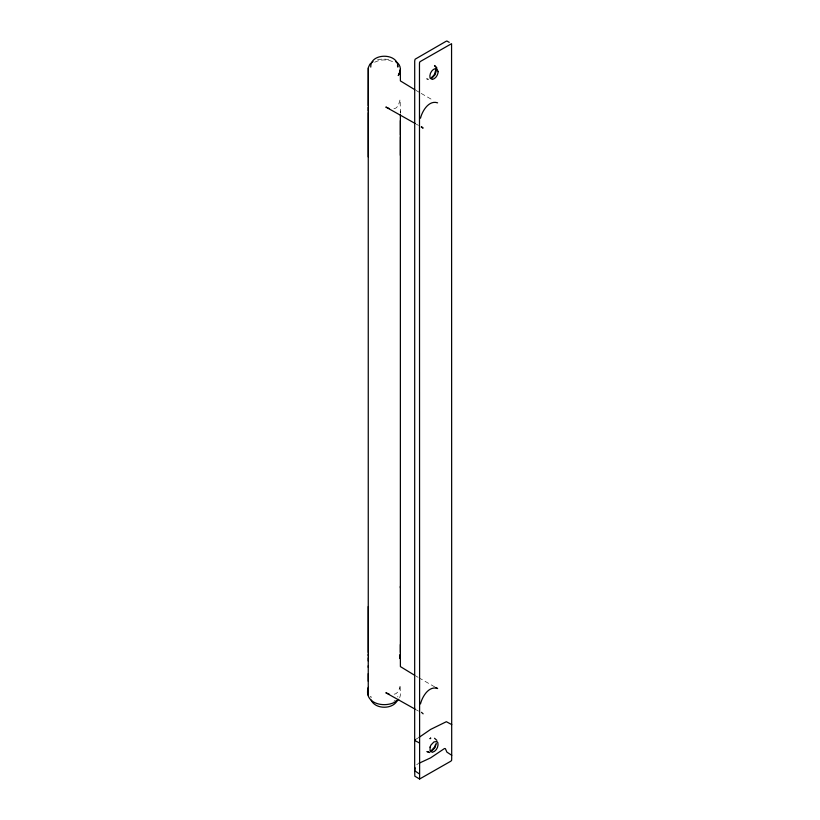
<?xml version="1.0" encoding="UTF-8"?>
<svg xmlns="http://www.w3.org/2000/svg" width="820" height="820" viewBox="0 0 820 820"><rect width="100%" height="100%" fill="white"/><g stroke="black" fill="none" stroke-linecap="round" stroke-linejoin="round"><path stroke-width="0.61" stroke-dasharray="4.1 3.07" d="M400.375 113.283L400.139 99.527L398.202 105.862L395.896 108.076L393.856 108.67M397.71 696.928L397.854 696.395M399.699 697.758L400.375 695.227L400.139 685.089L399.483 688.769L399.709 688.277L397.956 691.895L395.896 693.71L392.841 694.601M393.928 701.264L395.445 700.208M418.138 737.938L415.863 739.271M416.714 764.588L418.138 763.758M374.699 62.228C380.582 59.153 388.044 59.153 393.928 62.228M377.589 59.768L382.93 58.937L391.048 59.768M434.805 686.934L419.112 677.914M421.224 93.439L432.898 100.163M416.324 124.158L418.446 125.388M416.334 709.853L418.456 711.083M415.914 90.343L419.102 92.219M415.914 676.039L418.046 677.289M371.183 697.738L370.773 696.395L370.917 696.928M400.375 111.007L400.375 112.637"/><path stroke-width="1.23" d="M398.745 699.265C389.254 709.259 362.891 705.354 368.252 687.375M368.252 692.5L368.252 695.227M368.252 665.768L368.252 692.398M368.252 655.754L368.252 606.523M373.049 61.602L369.881 64.216L368.303 67.619L368.252 105.626M414.848 675.413L400.396 666.598L400.375 644.52M400.375 587.899L400.375 136.725M400.375 135.105L400.375 114.421M419.614 779L419.471 63.611L419.614 62.135L420.68 61.305L451.564 43.685L451.697 759.074L451.564 760.55L450.498 761.39L419.614 779L414.838 776.212L414.674 770.718L414.705 60.957L415.084 59.235L445.742 41.492L446.849 41L449.247 42.353M436.035 69.054L434.487 74.364L431.156 78.331M436.332 70.52L435.112 74.712L432.078 77.869M436.332 743.197L435.092 747.502L432.078 750.782M415.135 767.817L414.674 770.718L419.43 773.967M370.773 67.096C369.963 52.623 398.663 52.623 397.854 67.086L397.444 65.743M420.496 118.193C422.3 110.792 428.993 99.886 437.613 102.838M420.496 703.898C422.31 696.508 428.993 685.428 437.634 688.534L435.748 687.467M397.474 700.065C393.374 709.618 375.252 709.628 371.163 700.065M435.615 744.386L434.467 747.153L430.643 751.315M431.207 78.31L432.765 76.701L431.453 78.023M415.268 739.62C414.028 741.126 418.723 742.018 419.43 743.125M418.917 737.487L430.613 729.421L446.357 721.702L451.748 724.624M418.917 763.307L430.613 757.864L444.481 748.537L445.362 748.609L446.88 752.104L451.748 755.302M428.655 751.96L426.912 751.55L429.885 752.606M389.377 694.253L385.841 692.746L415.279 709.249M389.367 108.599L385.841 107.051L415.268 123.543M428.122 79.448L426.882 78.792M414.848 89.718L400.396 80.903L400.355 69.464L399.852 73.349C401.328 68.962 400.088 63.663 395.578 61.602M421.244 127.038L423.11 128.135L421.47 126.587M434.518 738.256L436.834 740.347M421.47 712.313L423.13 713.83M436.814 67.681L434.487 65.497L435.635 66.932M400.375 652.474L400.375 586.279M368.252 68.265L368.252 111.018M400.375 120.581L400.375 155.339M368.252 107.246L368.252 652.474M368.252 112.637L368.252 156.968M368.252 657.865L368.252 661.012M368.252 654.124L368.252 667.388M368.252 673.63L368.252 681.246M400.355 654.216L399.852 658.521L400.355 654.216M438.157 71.637C437.941 75.03 435.779 78.617 432.335 79.458L430.069 78.177C429.075 74.302 431.607 69.464 435.563 68.49L436.927 68.808L438.157 71.637M430.069 747.122L430.08 750.874L432.345 752.319C436.301 751.345 438.833 746.497 437.839 742.633L436.957 741.567L433.954 741.905L430.951 745.031L430.069 747.122M400.242 71.145L398.346 75.491L400.242 71.145M430.664 738.143L430.11 738.646L430.664 738.143"/></g></svg>
